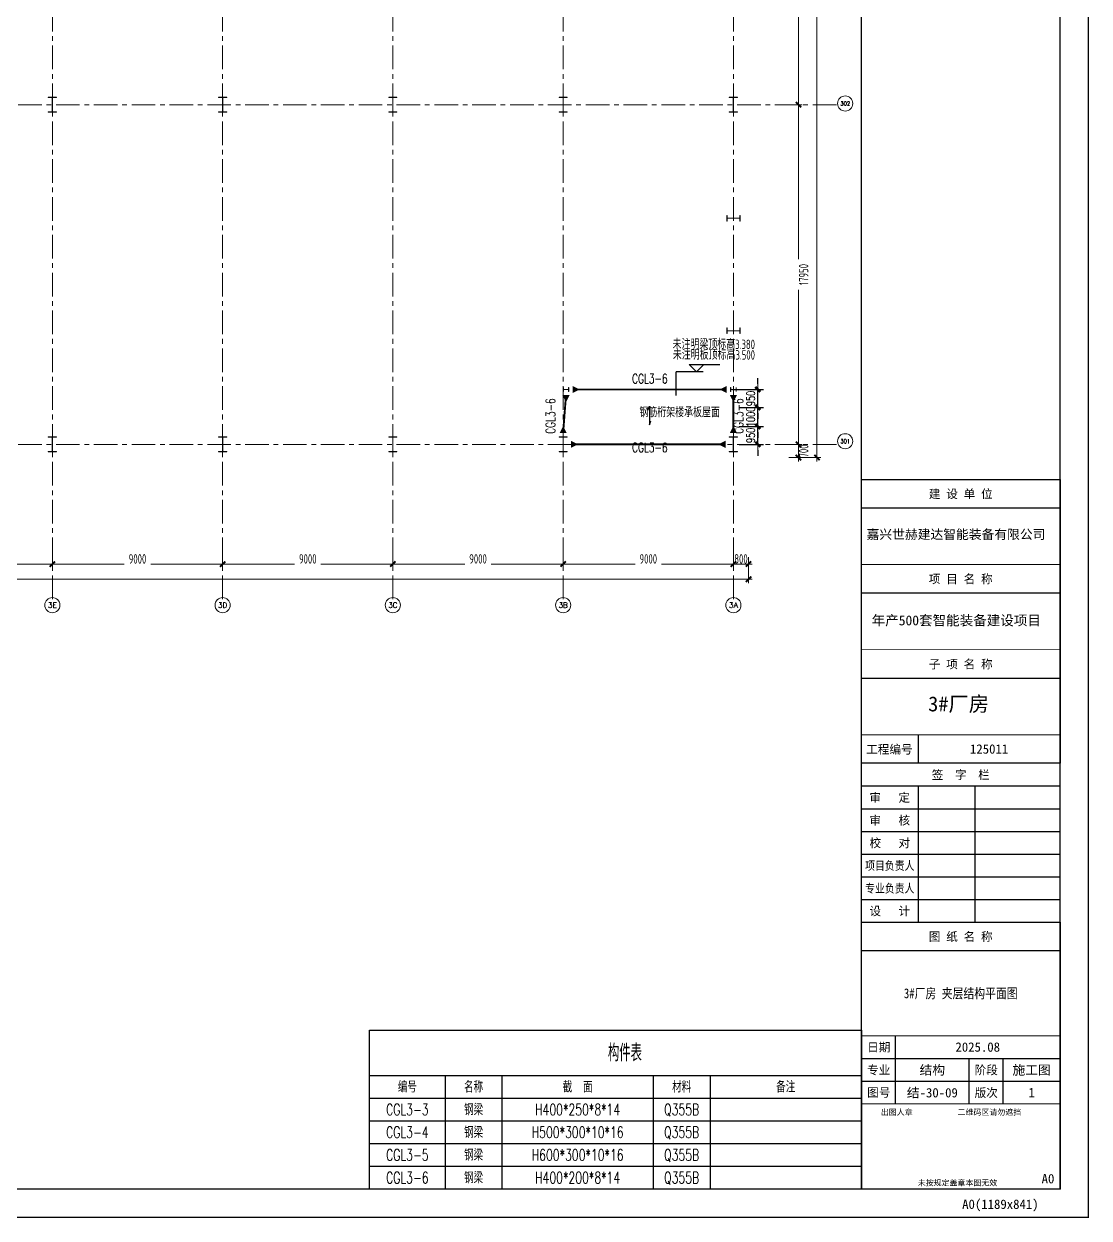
# Model space of a CAD drawing. Extents: x -1201378 to 2367219, y -619313 to 244905.
# Drawn here: x 1078736 to 1135046, y -296140 to -233027 of the extents above; entities that cross this region are included whole.
import ezdxf
from ezdxf.enums import TextEntityAlignment as Align

# ---------------------------------------------------------------- set-up
doc = ezdxf.new("R2010")
doc.units = 0
doc.header["$LTSCALE"] = 1000
doc.linetypes.add('CENTER', pattern=[2, 1.25, -0.25, 0.25, -0.25])
doc.layers.get('0').update_dxf_attribs({"linetype": 'CONTINUOUS'})
doc.layers.get('Defpoints').update_dxf_attribs({"linetype": 'CONTINUOUS'})
for name, color, linetype in [('0-cxFrame', 155, 'CONTINUOUS'), ('A-WINDOW', 140, 'CONTINUOUS'), ('S-BG', 131, 'CONTINUOUS'), ('S-SLAB-TXT', 2, 'CONTINUOUS'), ('TAB', 7, 'CONTINUOUS'), ('TEXT', 7, 'CONTINUOUS'), ('建-文字', 7, 'CONTINUOUS')]:
    doc.layers.add(name, color=color, linetype=linetype)
for name, color, linetype, lineweight in [('0-cxText', 131, 'CONTINUOUS', 25), ('S-axis', 111, 'CONTINUOUS', 0), ('S-bea', 40, 'CONTINUOUS', 0), ('S-col', 2, 'CONTINUOUS', 0), ('S-dim', 81, 'CONTINUOUS', 0), ('S-dote', 5, 'CENTER', 0), ('THIN', 7, 'CONTINUOUS', 0), ('柱间支撑', 6, 'CENTER', 0)]:
    doc.layers.add(name, color=color, linetype=linetype, lineweight=lineweight)
doc.styles.add('_TCH_AXIS', font='COMPLEX', dxfattribs={"bigfont": 'GBCBIG'})
doc.styles.add('cx_biaoti', font='')
doc.styles.add('cx_tuming', font='simhei.ttf')
doc.styles.add('cx_tuqian1', font='')
doc.styles.add('SS1', font='tj-romans1.shx', dxfattribs={"width": 0.7, "bigfont": 'tj-hztxt1.shx'})
doc.styles.add('TSSD_Dimension', font='tssdeng.shx', dxfattribs={"width": 0.7, "bigfont": 'hztxt.shx'})
doc.styles.add('TSSD_Label', font='tssdeng.shx', dxfattribs={"width": 0.7, "bigfont": 'hztxt.shx'})
doc.styles.add('TSSD_Norm', font='tj-romans1.shx', dxfattribs={"bigfont": 'tj-hztxt.shx'})
doc.styles.add('TSSD_Rein', font='tj-romans1.shx', dxfattribs={"width": 0.7, "bigfont": 'tj-hztxt.shx'})
doc.styles.add('黑体', font='simhei.ttf', dxfattribs={"width": 0.8})
doc.styles.get('cx_biaoti').set_extended_font_data('SimSun')
doc.styles.get('cx_tuqian1').set_extended_font_data('SimSun')
doc.dimstyles.new('S-150-ARCHI', dxfattribs={"dimscale": 150, "dimtxt": 3, "dimasz": 2, "dimexe": 2, "dimexo": 2, "dimgap": 1, "dimtad": 1, "dimdec": 0, "dimzin": 0, "dimdsep": 46, "dimtxsty": 'SS1', "dimblk1": 'TT', "dimblk2": 'TT', "dimsah": 1, "dimcen": 1, "dimclrd": 256, "dimclre": 256, "dimclrt": 256, "dimadec": 0, "dimazin": 0, "dimtfac": 1, "dimtdec": 0, "dimtix": 1, "dimtmove": 2, "dimatfit": 0, "dimldrblk": 'TT', "dimfxl": 2, "dimtolj": 1, "dimtzin": 0, "dimarcsym": 0})
doc.dimstyles.new('TSSD_200_200', dxfattribs={"dimtxt": 500, "dimasz": 200, "dimexe": 200, "dimexo": 500, "dimgap": 200, "dimtad": 1, "dimdec": 0, "dimzin": 0, "dimdsep": 46, "dimtxsty": 'TSSD_Dimension', "dimblk": 'ARCHTICK', "dimcen": 0, "dimdle": 200, "dimclrt": 7, "dimadec": 0, "dimazin": 0, "dimtfac": 1, "dimtdec": 0, "dimtix": 1, "dimtmove": 2, "dimatfit": 3, "dimfxl": 1, "dimtolj": 1, "dimtzin": 0, "dimarcsym": 0})

# ---------------------------------------------------------------- blocks, each defined once
blk = doc.blocks.new('w42343243')
at = {"layer": 'S-col'}
blk.add_lwpolyline([(-165069, 621020), (-164639, 621020), (-164639, 621002), (-164848, 621002), (-164848, 620238), (-164639, 620238), (-164639, 620220), (-165069, 620220), (-165069, 620238), (-164860, 620238), (-164860, 621002), (-165069, 621002)], close=True, dxfattribs=at)
blk = doc.blocks.new('42343')
at = {"layer": 'A-WINDOW'}
for p in [(0, -53750), (9000, -53750), (18000, -53750), (27000, -53750), (36000, -53750), (0, -71700), (9000, -71700), (18000, -71700), (27000, -71700), (36000, -71700)]:
    blk.add_blockref('w42343243', p, dxfattribs=at)
blk = doc.blocks.new('_ArchTick')
at = {"color": 0, "linetype": 'ByBlock', "const_width": 0.5}
blk.add_lwpolyline([(-0.71, -0.71), (0.71, 0.71)], dxfattribs=at)
blk = doc.blocks.new('*D503')
at = {"layer": 'Defpoints', "color": 0, "transparency": 16777216}
for p in [(-128758, -360718), (-119758, -360718), (-119758, -361576)]:
    blk.add_point(p, dxfattribs=at)
at = {"layer": 'S-axis', "color": 0, "lineweight": -2, "transparency": 16777216}
for p, q in [((-128958, -361576), (-124957, -361576)), ((-128758, -361218), (-128758, -361776)), ((-119558, -361576), (-123560, -361576)), ((-119758, -361218), (-119758, -361776))]:
    blk.add_line(p, q, dxfattribs=at)
at = {"layer": 'S-axis', "color": 0, "lineweight": -2, "transparency": 16777216, "xscale": 200, "yscale": 200, "zscale": 200, "rotation": 180}
blk.add_blockref('_ArchTick', (-128758, -361576), dxfattribs=at)
at = {"layer": 'S-axis', "color": 0, "lineweight": -2, "transparency": 16777216, "xscale": 200, "yscale": 200, "zscale": 200}
blk.add_blockref('_ArchTick', (-119758, -361576), dxfattribs=at)
at = {"layer": 'S-axis', "color": 7, "transparency": 16777216, "insert": (-124258, -361301), "char_height": 500, "attachment_point": 5, "style": 'TSSD_Dimension'}
blk.add_mtext('\\A1;9000', dxfattribs=at)
blk = doc.blocks.new('*D504')
at = {"layer": 'Defpoints', "color": 0, "transparency": 16777216}
for p in [(-119758, -360718), (-110758, -360718), (-110758, -361576)]:
    blk.add_point(p, dxfattribs=at)
at = {"layer": 'S-axis', "color": 0, "lineweight": -2, "transparency": 16777216}
for p, q in [((-119958, -361576), (-115957, -361576)), ((-119758, -361218), (-119758, -361776)), ((-110558, -361576), (-114560, -361576)), ((-110758, -361218), (-110758, -361776))]:
    blk.add_line(p, q, dxfattribs=at)
at = {"layer": 'S-axis', "color": 0, "lineweight": -2, "transparency": 16777216, "xscale": 200, "yscale": 200, "zscale": 200, "rotation": 180}
blk.add_blockref('_ArchTick', (-119758, -361576), dxfattribs=at)
at = {"layer": 'S-axis', "color": 0, "lineweight": -2, "transparency": 16777216, "xscale": 200, "yscale": 200, "zscale": 200}
blk.add_blockref('_ArchTick', (-110758, -361576), dxfattribs=at)
at = {"layer": 'S-axis', "color": 7, "transparency": 16777216, "insert": (-115258, -361301), "char_height": 500, "attachment_point": 5, "style": 'TSSD_Dimension'}
blk.add_mtext('\\A1;9000', dxfattribs=at)
blk = doc.blocks.new('*D505')
at = {"layer": 'Defpoints', "color": 0, "transparency": 16777216}
for p in [(-110758, -360718), (-101758, -360718), (-101758, -361576)]:
    blk.add_point(p, dxfattribs=at)
at = {"layer": 'S-axis', "color": 0, "lineweight": -2, "transparency": 16777216}
for p, q in [((-110958, -361576), (-106957, -361576)), ((-110758, -361218), (-110758, -361776)), ((-101558, -361576), (-105560, -361576)), ((-101758, -361218), (-101758, -361776))]:
    blk.add_line(p, q, dxfattribs=at)
at = {"layer": 'S-axis', "color": 0, "lineweight": -2, "transparency": 16777216, "xscale": 200, "yscale": 200, "zscale": 200, "rotation": 180}
blk.add_blockref('_ArchTick', (-110758, -361576), dxfattribs=at)
at = {"layer": 'S-axis', "color": 0, "lineweight": -2, "transparency": 16777216, "xscale": 200, "yscale": 200, "zscale": 200}
blk.add_blockref('_ArchTick', (-101758, -361576), dxfattribs=at)
at = {"layer": 'S-axis', "color": 7, "transparency": 16777216, "insert": (-106258, -361301), "char_height": 500, "attachment_point": 5, "style": 'TSSD_Dimension'}
blk.add_mtext('\\A1;9000', dxfattribs=at)
blk = doc.blocks.new('*D506')
at = {"layer": 'Defpoints', "color": 0, "transparency": 16777216}
for p in [(-101758, -360718), (-92758, -360718), (-92758, -361576)]:
    blk.add_point(p, dxfattribs=at)
at = {"layer": 'S-axis', "color": 0, "lineweight": -2, "transparency": 16777216}
for p, q in [((-101958, -361576), (-97957, -361576)), ((-101758, -361218), (-101758, -361776)), ((-92558, -361576), (-96560, -361576)), ((-92758, -361218), (-92758, -361776))]:
    blk.add_line(p, q, dxfattribs=at)
at = {"layer": 'S-axis', "color": 0, "lineweight": -2, "transparency": 16777216, "xscale": 200, "yscale": 200, "zscale": 200, "rotation": 180}
blk.add_blockref('_ArchTick', (-101758, -361576), dxfattribs=at)
at = {"layer": 'S-axis', "color": 0, "lineweight": -2, "transparency": 16777216, "xscale": 200, "yscale": 200, "zscale": 200}
blk.add_blockref('_ArchTick', (-92758, -361576), dxfattribs=at)
at = {"layer": 'S-axis', "color": 7, "transparency": 16777216, "insert": (-97258, -361301), "char_height": 500, "attachment_point": 5, "style": 'TSSD_Dimension'}
blk.add_mtext('\\A1;9000', dxfattribs=at)
blk = doc.blocks.new('*D507')
at = {"layer": 'Defpoints', "color": 0, "transparency": 16777216}
for p in [(-92758, -360718), (-83758, -360718), (-83758, -361576)]:
    blk.add_point(p, dxfattribs=at)
at = {"layer": 'S-axis', "color": 0, "lineweight": -2, "transparency": 16777216}
for p, q in [((-92958, -361576), (-88957, -361576)), ((-92758, -361218), (-92758, -361776)), ((-83558, -361576), (-87560, -361576)), ((-83758, -361218), (-83758, -361776))]:
    blk.add_line(p, q, dxfattribs=at)
at = {"layer": 'S-axis', "color": 0, "lineweight": -2, "transparency": 16777216, "xscale": 200, "yscale": 200, "zscale": 200, "rotation": 180}
blk.add_blockref('_ArchTick', (-92758, -361576), dxfattribs=at)
at = {"layer": 'S-axis', "color": 0, "lineweight": -2, "transparency": 16777216, "xscale": 200, "yscale": 200, "zscale": 200}
blk.add_blockref('_ArchTick', (-83758, -361576), dxfattribs=at)
at = {"layer": 'S-axis', "color": 7, "transparency": 16777216, "insert": (-88258, -361301), "char_height": 500, "attachment_point": 5, "style": 'TSSD_Dimension'}
blk.add_mtext('\\A1;9000', dxfattribs=at)
blk = doc.blocks.new('*D508')
at = {"layer": 'Defpoints', "color": 0, "transparency": 16777216}
for p in [(-83758, -360718), (-82958, -360718), (-82958, -361576)]:
    blk.add_point(p, dxfattribs=at)
at = {"layer": 'S-axis', "color": 0, "lineweight": -2, "transparency": 16777216}
for p, q in [((-83958, -361576), (-82758, -361576)), ((-83758, -361218), (-83758, -361776)), ((-82958, -361218), (-82958, -361776))]:
    blk.add_line(p, q, dxfattribs=at)
at = {"layer": 'S-axis', "color": 0, "lineweight": -2, "transparency": 16777216, "xscale": 200, "yscale": 200, "zscale": 200, "rotation": 180}
blk.add_blockref('_ArchTick', (-83758, -361576), dxfattribs=at)
at = {"layer": 'S-axis', "color": 0, "lineweight": -2, "transparency": 16777216, "xscale": 200, "yscale": 200, "zscale": 200}
blk.add_blockref('_ArchTick', (-82958, -361576), dxfattribs=at)
at = {"layer": 'S-axis', "color": 7, "transparency": 16777216, "insert": (-83358, -361301), "char_height": 500, "attachment_point": 5, "style": 'TSSD_Dimension'}
blk.add_mtext('\\A1;800', dxfattribs=at)
blk = doc.blocks.new('*D512')
at = {"layer": 'Defpoints', "color": 0, "transparency": 16777216}
for p in [(-81336, -319348), (-81336, -337298), (-80320, -337298)]:
    blk.add_point(p, dxfattribs=at)
at = {"layer": 'S-axis', "color": 0, "lineweight": -2, "transparency": 16777216}
for p, q in [((-80836, -319348), (-80120, -319348)), ((-80320, -319148), (-80320, -327517)), ((-80320, -337498), (-80320, -329129)), ((-80836, -337298), (-80120, -337298))]:
    blk.add_line(p, q, dxfattribs=at)
at = {"layer": 'S-axis', "color": 0, "lineweight": -2, "transparency": 16777216, "xscale": 200, "yscale": 200, "zscale": 200}
for p, rotation in [((-80320, -319348), 90), ((-80320, -337298), 270)]:
    blk.add_blockref('_ArchTick', p, dxfattribs=dict(at, rotation=rotation))
at = {"layer": 'S-axis', "color": 7, "transparency": 16777216, "insert": (-80045, -328323), "char_height": 500, "attachment_point": 5, "rotation": 90, "style": 'TSSD_Dimension'}
blk.add_mtext('\\A1;17950', dxfattribs=at)
blk = doc.blocks.new('*D513')
at = {"layer": 'Defpoints', "color": 0, "transparency": 16777216}
for p in [(-81336, -337298), (-81336, -355248), (-80320, -355248)]:
    blk.add_point(p, dxfattribs=at)
at = {"layer": 'S-axis', "color": 0, "lineweight": -2, "transparency": 16777216}
for p, q in [((-80836, -337298), (-80120, -337298)), ((-80320, -337098), (-80320, -345467)), ((-80320, -355448), (-80320, -347079)), ((-80836, -355248), (-80120, -355248))]:
    blk.add_line(p, q, dxfattribs=at)
at = {"layer": 'S-axis', "color": 0, "lineweight": -2, "transparency": 16777216, "xscale": 200, "yscale": 200, "zscale": 200}
for p, rotation in [((-80320, -337298), 90), ((-80320, -355248), 270)]:
    blk.add_blockref('_ArchTick', p, dxfattribs=dict(at, rotation=rotation))
at = {"layer": 'S-axis', "color": 7, "transparency": 16777216, "insert": (-80045, -346273), "char_height": 500, "attachment_point": 5, "rotation": 90, "style": 'TSSD_Dimension'}
blk.add_mtext('\\A1;17950', dxfattribs=at)
blk = doc.blocks.new('*D514')
at = {"layer": 'Defpoints', "color": 0, "transparency": 16777216}
for p in [(-81336, -355248), (-81336, -355948), (-80320, -355948)]:
    blk.add_point(p, dxfattribs=at)
at = {"layer": 'S-axis', "color": 0, "lineweight": -2, "transparency": 16777216}
for p, q in [((-80836, -355248), (-80120, -355248)), ((-80320, -355048), (-80320, -356148)), ((-80836, -355948), (-80120, -355948))]:
    blk.add_line(p, q, dxfattribs=at)
at = {"layer": 'S-axis', "color": 0, "lineweight": -2, "transparency": 16777216, "xscale": 200, "yscale": 200, "zscale": 200}
for p, rotation in [((-80320, -355248), 90), ((-80320, -355948), 270)]:
    blk.add_blockref('_ArchTick', p, dxfattribs=dict(at, rotation=rotation))
at = {"layer": 'S-axis', "color": 7, "transparency": 16777216, "insert": (-80045, -355598), "char_height": 500, "attachment_point": 5, "rotation": 90, "style": 'TSSD_Dimension'}
blk.add_mtext('\\A1;700', dxfattribs=at)
blk = doc.blocks.new('*D457')
at = {"layer": 'Defpoints', "color": 0, "transparency": 16777216}
for p in [(-81236, -282748), (-81236, -355948), (-79341, -355948)]:
    blk.add_point(p, dxfattribs=at)
at = {"layer": 'S-axis', "color": 0, "lineweight": -2, "transparency": 16777216}
for p, q in [((-79341, -282548), (-79341, -318516)), ((-80736, -282748), (-79141, -282748)), ((-79341, -356148), (-79341, -320181)), ((-80736, -355948), (-79141, -355948))]:
    blk.add_line(p, q, dxfattribs=at)
at = {"layer": 'S-axis', "color": 0, "lineweight": -2, "transparency": 16777216, "xscale": 200, "yscale": 200, "zscale": 200}
for p, rotation in [((-79341, -282748), 90), ((-79341, -355948), 270)]:
    blk.add_blockref('_ArchTick', p, dxfattribs=dict(at, rotation=rotation))
at = {"layer": 'S-axis', "color": 7, "transparency": 16777216, "insert": (-79066, -319348), "char_height": 500, "attachment_point": 5, "rotation": 90, "style": 'TSSD_Dimension'}
blk.add_mtext('\\A1;73200', dxfattribs=at)
blk = doc.blocks.new('*D458')
at = {"layer": 'Defpoints', "color": 0, "transparency": 16777216}
for p in [(-268658, -360818), (-82958, -360818), (-82958, -362376)]:
    blk.add_point(p, dxfattribs=at)
at = {"layer": 'S-axis', "color": 0, "lineweight": -2, "transparency": 16777216}
for p, q in [((-268658, -361318), (-268658, -362576)), ((-82958, -361318), (-82958, -362576)), ((-268858, -362376), (-176749, -362376)), ((-82758, -362376), (-174868, -362376))]:
    blk.add_line(p, q, dxfattribs=at)
at = {"layer": 'S-axis', "color": 0, "lineweight": -2, "transparency": 16777216, "xscale": 200, "yscale": 200, "zscale": 200, "rotation": 180}
blk.add_blockref('_ArchTick', (-268658, -362376), dxfattribs=at)
at = {"layer": 'S-axis', "color": 0, "lineweight": -2, "transparency": 16777216, "xscale": 200, "yscale": 200, "zscale": 200}
blk.add_blockref('_ArchTick', (-82958, -362376), dxfattribs=at)
at = {"layer": 'S-axis', "color": 7, "transparency": 16777216, "insert": (-175808, -362101), "char_height": 500, "attachment_point": 5, "style": 'TSSD_Dimension'}
blk.add_mtext('\\A1;185700', dxfattribs=at)
blk = doc.blocks.new('zjcx_lan_qianzi(Dragon)')
for p, q in [((-7000, 4800), (0, 4800)), ((-5000, 4800), (-5000, 0)), ((-3000, 4800), (-3000, 0)), ((-7000, 4000), (0, 4000)), ((-7000, 3200), (0, 3200)), ((-7000, 2400), (0, 2400)), ((-7000, 1600), (0, 1600)), ((-7000, 800), (0, 800))]:
    blk.add_line(p, q)
at = {"const_width": 30}
blk.add_lwpolyline([(-7000, 5600), (0, 5600)], dxfattribs=at)
blk.add_lwpolyline([(-7000, 5600), (0, 5600), (0, 0), (-7000, 0)], close=True, dxfattribs=at)
at = {"style": 'cx_biaoti'}
for s, p in [('签  字  栏', (-3500, 5200)), ('审   定', (-6000, 4400)), ('审   核', (-6000, 3600)), ('校   对', (-6000, 2800)), ('设   计', (-6000, 400))]:
    blk.add_text(s, height=300, dxfattribs=at).set_placement(p, align=Align.MIDDLE)
at = {"style": 'cx_biaoti', "width": 0.85}
for s, p in [('项目负责人', (-6000, 2000)), ('专业负责人', (-6000, 1200))]:
    blk.add_text(s, height=300, dxfattribs=at).set_placement(p, align=Align.MIDDLE)
blk = doc.blocks.new('T-签字(Dragon)')
at = {"layer": '0-cxFrame'}
blk.add_blockref('zjcx_lan_qianzi(Dragon)', (0, 0), dxfattribs=at)
blk = doc.blocks.new('zjcx_lan_tuming(Dragon)')
for p, q in [((-7000, 8400), (0, 8400)), ((-5800, 3000), (-5800, 5400)), ((-7000, 4600), (0, 4600)), ((-3200, 3000), (-3200, 4600)), ((-2000, 3000), (-2000, 4600)), ((-7000, 3800), (0, 3800))]:
    blk.add_line(p, q)
at = {"const_width": 30}
for points in [[(-7000, 9400), (0, 9400)], [(-7000, 5400), (0, 5400)], [(-7000, 3000), (0, 3000)], [(-7000, 0), (0, 0)]]:
    blk.add_lwpolyline(points, dxfattribs=at)
blk.add_lwpolyline([(-7000, 9400), (0, 9400), (0, 0), (-7000, 0)], close=True)
at = {"style": 'cx_biaoti'}
for s, p in [('图 纸 名 称', (-3500, 8900)), ('日期', (-6388, 5000)), ('专业', (-6388, 4200)), ('阶段', (-2600, 4200)), ('图号', (-6388, 3400)), ('版次', (-2600, 3400))]:
    blk.add_text(s, height=300, dxfattribs=at).set_placement(p, align=Align.MIDDLE)
for s, p in [('出图人章', (-6316, 2607)), ('二维码区请勿遮挡', (-3609, 2607)), ('未按规定盖章本图无效', (-5013, 120))]:
    blk.add_text(s, height=200, dxfattribs=at).set_placement(p)
blk = doc.blocks.new('T-图签(Dragon)')
blk.add_blockref('zjcx_lan_tuming(Dragon)', (0, 0))
at = {"color": 3, "style": 'cx_biaoti'}
for s, p in [('2025.08', (-2900, 5000)), ('施工图', (-1000, 4200))]:
    blk.add_text(s, height=330, dxfattribs=at).set_placement(p, align=Align.MIDDLE)
blk = doc.blocks.new('zjcx_lan_xiangmu(Dragon)')
for p, q in [((-7000, 9000), (0, 9000)), ((-7000, 6000), (0, 6000)), ((-7000, 3000), (0, 3000)), ((-5000, 1000), (-5000, 0))]:
    blk.add_line(p, q)
at = {"const_width": 30}
for points in [[(-7000, 10000), (0, 10000)], [(-7000, 7000), (0, 7000)], [(-7000, 7000), (0, 7000)], [(-7000, 4000), (0, 4000)], [(-7000, 4000), (0, 4000)], [(-7000, 1000), (0, 1000)], [(-7000, 0), (0, 0)]]:
    blk.add_lwpolyline(points, dxfattribs=at)
blk.add_lwpolyline([(-7000, 10000), (0, 10000), (0, 0), (-7000, 0)], close=True)
at = {"style": 'cx_biaoti'}
for s, p in [('建 设 单 位', (-3500, 9500)), ('项 目 名 称', (-3500, 6500)), ('子 项 名 称', (-3500, 3500)), ('工程编号', (-6013, 500))]:
    blk.add_text(s, height=300, dxfattribs=at).set_placement(p, align=Align.MIDDLE)
blk = doc.blocks.new('T-项目(Dragon)')
blk.add_blockref('zjcx_lan_xiangmu(Dragon)', (0, 0))
at = {"color": 3, "style": 'cx_tuming'}
for s, height, p in [('嘉兴世赫建达智能装备有限公司', 330, (-6816, 7901)), ('年产500套智能装备建设项目 ', 350, (-6638, 4859))]:
    blk.add_text(s, height=height, dxfattribs=at).set_placement(p)
blk = doc.blocks.new('zjcx_T0(Dragon)')
at = {"layer": '0-cxFrame', "const_width": 50}
blk.add_lwpolyline([(0, 82100), (-7000, 82100), (-7000, 0), (0, 0)], close=True, dxfattribs=at)
at = {"layer": '0-cxFrame'}
for name, p in [('T-项目(Dragon)', (0, 15000)), ('T-签字(Dragon)', (0, 9400)), ('T-图签(Dragon)', (0, 0))]:
    blk.add_blockref(name, p, dxfattribs=at)
blk = doc.blocks.new('TK22.A0 L(Dragon)')
at = {"layer": '0-cxFrame', "color": 7, "const_width": 0.5}
blk.add_lwpolyline([(0, 0), (-1486, 0), (-1486, 841), (0, 841)], close=True, dxfattribs=at)
at = {"layer": '0-cxFrame', "const_width": 0.5}
for points in [[(-80, 10), (-1466, 10), (-1466, 831), (-80, 831)], [(-10, 10), (-80, 10), (-80, 831), (-10, 831)]]:
    blk.add_lwpolyline(points, close=True, dxfattribs=at)
at = {"layer": '0-cxFrame', "xscale": 0.009999999999999998, "yscale": 0.009999999999999998, "zscale": 0.009999999999999998}
blk.add_blockref('zjcx_T0(Dragon)', (-10, 10), dxfattribs=at)
at = {"style": '黑体', "flags": 4}
blk.add_attdef('图幅', text='', height=3.3, dxfattribs=at).set_placement((-40, 3), align=Align.RIGHT)
at = {"layer": '0-cxFrame', "style": '黑体'}
blk.add_text('(1189x841)', height=3.3, dxfattribs=at).set_placement((-40, 3))
at = {"layer": '0-cxText', "flags": 4}
for tag, height, style, p in [('建设单位', 3.5, 'cx_tuming', (-45, 240)), ('项目名称', 3.5, 'cx_tuming', (-45, 210)), ('子项名称', 3.5, 'cx_tuming', (-45, 180)), ('工程编号', 3.3, 'cx_tuqian1', (-35, 165)), ('图名1', 3.5, 'cx_tuming', (-45, 87)), ('图名2', 3.5, 'cx_tuming', (-45, 79)), ('图名3', 3.5, 'cx_tuming', (-45, 71)), ('出图日期', 3.3, 'cx_tuqian1', (-39, 60)), ('专业', 3.3, 'cx_tuqian1', (-55, 52)), ('图号', 3.3, 'cx_tuqian1', (-55, 44)), ('版次', 3.3, 'cx_tuqian1', (-20, 44))]:
    blk.add_attdef(tag, text='', height=height, dxfattribs=dict(at, style=style)).set_placement(p, align=Align.MIDDLE)
at = {"layer": 'Defpoints', "color": 6, "flags": 4}
for tag, height, style, p in [('tufu', 3.3, '黑体', (-12, 12)), ('dwfname', 4, 'cx_tuqian1', (-80, 3))]:
    blk.add_attdef(tag, text='', height=height, dxfattribs=dict(at, style=style)).set_placement(p, align=Align.RIGHT)
blk = doc.blocks.new('nt66')
at = {"layer": 'S-col'}
blk.add_lwpolyline([(-195790, 766820), (-195490, 766820), (-195490, 766808), (-195636, 766808), (-195636, 766132), (-195490, 766132), (-195490, 766120), (-195790, 766120), (-195790, 766132), (-195644, 766132), (-195644, 766808), (-195790, 766808)], close=True, dxfattribs=at)
blk = doc.blocks.new('TT')
blk.add_line((-0.97, 0), (0.97, 0))
at = {"const_width": 0.45}
blk.add_lwpolyline([(-0.44, -0.44), (0.44, 0.44)], dxfattribs=at)
blk = doc.blocks.new('*D6240')
at = {"layer": 'Defpoints', "color": 0, "transparency": 16777216}
for p in [(1116242, -254298), (1117533, -254298), (1116248, -255248)]:
    blk.add_point(p, dxfattribs=at)
at = {"layer": 'S-dim', "lineweight": -2, "transparency": 16777216}
for p, q in [((1117533, -253998), (1117533, -253698)), ((1116542, -254298), (1117833, -254298)), ((1117533, -255248), (1117533, -254298)), ((1116548, -255248), (1117833, -255248)), ((1117533, -255548), (1117533, -255848))]:
    blk.add_line(p, q, dxfattribs=at)
at = {"layer": 'S-dim', "lineweight": -2, "transparency": 16777216, "xscale": 300, "yscale": 300, "zscale": 300}
for p, rotation in [((1117533, -254298), 270), ((1117533, -255248), 90)]:
    blk.add_blockref('TT', p, dxfattribs=dict(at, rotation=rotation))
at = {"layer": 'S-dim', "transparency": 16777216, "insert": (1117158, -254773), "char_height": 450, "attachment_point": 5, "rotation": 90, "style": 'SS1'}
blk.add_mtext('\\A1;950', dxfattribs=at)
blk = doc.blocks.new('*D6241')
at = {"layer": 'Defpoints', "color": 0, "transparency": 16777216}
for p in [(1116242, -253298), (1117533, -253298), (1116242, -254298)]:
    blk.add_point(p, dxfattribs=at)
at = {"layer": 'S-dim', "lineweight": -2, "transparency": 16777216}
for p, q in [((1117533, -252998), (1117533, -252698)), ((1116542, -253298), (1117833, -253298)), ((1117533, -254298), (1117533, -253298)), ((1116542, -254298), (1117833, -254298)), ((1117533, -254598), (1117533, -254898))]:
    blk.add_line(p, q, dxfattribs=at)
at = {"layer": 'S-dim', "lineweight": -2, "transparency": 16777216, "xscale": 300, "yscale": 300, "zscale": 300}
for p, rotation in [((1117533, -253298), 270), ((1117533, -254298), 90)]:
    blk.add_blockref('TT', p, dxfattribs=dict(at, rotation=rotation))
at = {"layer": 'S-dim', "transparency": 16777216, "insert": (1117158, -253798), "char_height": 450, "attachment_point": 5, "rotation": 90, "style": 'SS1'}
blk.add_mtext('\\A1;1000', dxfattribs=at)
blk = doc.blocks.new('*D6242')
at = {"layer": 'Defpoints', "color": 0, "transparency": 16777216}
for p in [(1115892, -252348), (1117533, -252348), (1116242, -253298)]:
    blk.add_point(p, dxfattribs=at)
at = {"layer": 'S-dim', "lineweight": -2, "transparency": 16777216}
for p, q in [((1117533, -252048), (1117533, -251748)), ((1116192, -252348), (1117833, -252348)), ((1117533, -253298), (1117533, -252348)), ((1116542, -253298), (1117833, -253298)), ((1117533, -253598), (1117533, -253898))]:
    blk.add_line(p, q, dxfattribs=at)
at = {"layer": 'S-dim', "lineweight": -2, "transparency": 16777216, "xscale": 300, "yscale": 300, "zscale": 300}
for p, rotation in [((1117533, -252348), 270), ((1117533, -253298), 90)]:
    blk.add_blockref('TT', p, dxfattribs=dict(at, rotation=rotation))
at = {"layer": 'S-dim', "transparency": 16777216, "insert": (1117158, -252823), "char_height": 450, "attachment_point": 5, "rotation": 90, "style": 'SS1'}
blk.add_mtext('\\A1;950', dxfattribs=at)
blk = doc.blocks.new('3#轴网')
at = {"layer": 'S-axis'}
for centre in [(-77846.7, -337233.9), (-77846.7, -355083.9), (-119758.5, -363744.2), (-110758.5, -363744.2), (-101758.5, -363744.2), (-92758.5, -363744.2), (-83758.5, -363744.2)]:
    blk.add_circle(centre, 400, dxfattribs=at)
at = {"layer": 'S-dote'}
for p, q in [((-119758.5, -363428.2), (-119758.5, -277944.2)), ((-110758.5, -363428.2), (-110758.5, -277944.2)), ((-101758.5, -363428.2), (-101758.5, -277944.2)), ((-92758.5, -363428.2), (-92758.5, -277944.2)), ((-83758.5, -363428.2), (-83758.5, -277944.2)), ((-78316.2, -337298.2), (-273210.6, -337298.2)), ((-78316.2, -355248.2), (-273210.6, -355248.2))]:
    blk.add_line(p, q, dxfattribs=at)
at = {"layer": 'S-axis', "style": '_TCH_AXIS'}
for s, height, p, p2 in [('302', 206.28, (-78107, -337337), (-77586.4, -337337)), ('301', 224.46, (-78103.2, -355196.1), (-77590.1, -355196.1)), ('3E', 288.12, (-119998.6, -363888.3), (-119518.4, -363888.3)), ('3D', 282.17, (-111000.3, -363885.3), (-110516.6, -363885.3)), ('3C', 294.28, (-101996.7, -363891.4), (-101520.2, -363891.4)), ('3B', 282.17, (-93000.3, -363885.3), (-92516.6, -363885.3)), ('3A', 276.42, (-84002, -363882.4), (-83515, -363882.4))]:
    blk.add_text(s, height=height, dxfattribs=at).set_placement(p, p2, align=Align.FIT)
at = {"layer": 'S-axis'}
for base, p1, p2, angle, picture, middle in [((-79340.7, -355948.2), (-81236.2, -282748.2), (-81236.2, -355948.2), 270, '*D457', (-79065.7, -319348.2)), ((-80320.4, -337298.2), (-81336.2, -319348.2), (-81336.2, -337298.2), 270, '*D512', (-80045.4, -328323.2)), ((-80320.4, -355248.2), (-81336.2, -337298.2), (-81336.2, -355248.2), 270, '*D513', (-80045.4, -346273.2)), ((-80320.4, -355948.2), (-81336.2, -355248.2), (-81336.2, -355948.2), 270, '*D514', (-80045.4, -355598.2)), ((-82958.5, -362376), (-268658.5, -360818), (-82958.5, -360818), 0, '*D458', (-175808.5, -362101)), ((-119758.5, -361576), (-128758.5, -360718), (-119758.5, -360718), 0, '*D503', (-124258.5, -361301)), ((-110758.5, -361576), (-119758.5, -360718), (-110758.5, -360718), 0, '*D504', (-115258.5, -361301)), ((-101758.5, -361576), (-110758.5, -360718), (-101758.5, -360718), 0, '*D505', (-106258.5, -361301)), ((-92758.5, -361576), (-101758.5, -360718), (-92758.5, -360718), 0, '*D506', (-97258.5, -361301)), ((-83758.5, -361576), (-92758.5, -360718), (-83758.5, -360718), 0, '*D507', (-88258.5, -361301)), ((-82958.5, -361576), (-83758.5, -360718), (-82958.5, -360718), 0, '*D508', (-83358.5, -361301))]:
    dim = blk.add_linear_dim(base=base, p1=p1, p2=p2, angle=angle, dimstyle='TSSD_200_200', dxfattribs=at)
    dim.commit()
    dim.dimension.update_dxf_attribs({"geometry": picture, "text_midpoint": middle, "dimtype": 161})

msp = doc.modelspace()

# ---------------------------------------------------------------- linework, layer by layer
at = {"layer": 'S-bea'}
for points in [[(1107741.5, -252348.2, 375, 0, 0), (1108116.5, -252348.2, 375, 0, 0)], [(1115891.5, -252348.2, 375, 0, 0), (1115516.5, -252348.2, 375, 0, 0)], [(1107391.5, -252648.2, 375, 0, 0), (1107391.5, -253023.2, 375, 0, 0)], [(1116241.5, -252648.2, 375, 0, 0), (1116241.5, -253023.2, 375, 0, 0)], [(1107241.5, -254648.2, 375, 0, 0), (1107241.5, -254273.2, 375, 0, 0)], [(1116241.5, -254648.2, 375, 0, 0), (1116241.5, -254273.2, 375, 0, 0)], [(1107656.5, -255248.2, 375, 0, 0), (1108031.5, -255248.2, 375, 0, 0)], [(1115826.5, -255248.2, 375, 0, 0), (1115451.5, -255248.2, 375, 0, 0)]]:
    msp.add_lwpolyline(points, format="xyseb", dxfattribs=at)
at = {"layer": 'S-BG'}
for p, q in [((1114286.9, -251411.7), (1113902.9, -251027.7)), ((1113902.9, -251027.7), (1115520.3, -251027.7)), ((1114286.9, -251411.7), (1114670.9, -251027.7)), ((1114647.3, -251411.7), (1113222.9, -251411.7)), ((1113222.9, -252661), (1113222.9, -251411.7))]:
    msp.add_line(p, q, dxfattribs=at)
at = {"layer": 'S-col'}
for points in [[(1107241.5, -252448.2), (1107241.5, -252248.2), (1107253.5, -252248.2), (1107253.5, -252344.2), (1107529.5, -252344.2), (1107529.5, -252248.2), (1107541.5, -252248.2), (1107541.5, -252448.2), (1107529.5, -252448.2), (1107529.5, -252352.2), (1107253.5, -252352.2), (1107253.5, -252448.2)], [(1116091.5, -252448.2), (1116091.5, -252248.2), (1116103.5, -252248.2), (1116103.5, -252344.2), (1116379.5, -252344.2), (1116379.5, -252248.2), (1116391.5, -252248.2), (1116391.5, -252448.2), (1116379.5, -252448.2), (1116379.5, -252352.2), (1116103.5, -252352.2), (1116103.5, -252448.2)]]:
    msp.add_lwpolyline(points, close=True, dxfattribs=at)
at = {"layer": 'S-SLAB-TXT'}
msp.add_lwpolyline([(1111724.2, -253446.8), (1111799.8, -253229.6), (1111799.8, -254215.4), (1111875.4, -253998.3)], dxfattribs=at)
at = {"layer": 'TAB'}
for p, q in [((1097008.3, -288602.2), (1123008.3, -288602.2)), ((1101008.3, -288602.2), (1101008.3, -294602.2)), ((1104008.3, -288602.2), (1104008.3, -294602.2)), ((1112008.3, -288602.2), (1112008.3, -294602.2)), ((1115008.3, -288602.2), (1115008.3, -294602.2)), ((1097008.3, -289802.2), (1123008.3, -289802.2)), ((1097008.3, -291002.2), (1123008.3, -291002.2)), ((1097008.3, -292202.2), (1123008.3, -292202.2)), ((1097008.3, -293402.2), (1123008.3, -293402.2))]:
    msp.add_line(p, q, dxfattribs=at)
msp.add_lwpolyline([(1097008.3, -286202.2), (1123008.3, -286202.2), (1123008.3, -294602.2), (1097008.3, -294602.2)], close=True, dxfattribs=at)
at = {"layer": '柱间支撑', "linetype": 'Continuous', "const_width": 100}
for points in [[(1107741.5, -252348.2), (1115891.5, -252348.2)], [(1107241.5, -254648.2), (1107391.5, -252648.2)], [(1116241.5, -252648.2), (1116241.5, -254648.2)], [(1107656.5, -255248.2), (1115826.5, -255248.2)]]:
    msp.add_lwpolyline(points, dxfattribs=at)

# ---------------------------------------------------------------- block references
at = {"layer": '0-cxFrame'}
ref = msp.add_blockref('TK22.A0 L(Dragon)', (1135008.3, -296102.2), dxfattribs=dict(at, xscale=150, yscale=150, zscale=150))
ref.add_attrib('图名2', '3#厂房 夹层结构平面图', dxfattribs={"layer": '0-cxText', "height": 525, "style": 'cx_tuming', "width": 0.8}).set_placement((1128258.3, -284252.2), align=Align.MIDDLE)
ref.add_attrib('工程编号', '125011', dxfattribs={"layer": '0-cxText', "height": 495, "style": 'cx_tuqian1'}).set_placement((1129758.3, -271352.2), align=Align.MIDDLE)
ref.add_attrib('图号', '结-30-09', dxfattribs={"layer": '0-cxText', "height": 495, "style": 'cx_tuqian1'}).set_placement((1126758.3, -289502.2), align=Align.MIDDLE)
ref.add_attrib('版次', '1', dxfattribs={"layer": '0-cxText', "height": 495, "style": 'cx_tuqian1'}).set_placement((1132008.3, -289502.2), align=Align.MIDDLE)
ref.add_attrib('专业', '结构', dxfattribs={"layer": '0-cxText', "height": 495, "style": 'cx_tuqian1'}).set_placement((1126758.3, -288302.2), align=Align.MIDDLE)
ref.add_attrib('图幅', 'A0', dxfattribs={"layer": '0', "height": 495, "style": '黑体'}).set_placement((1129008.3, -295652.2), align=Align.RIGHT)
ref.add_attrib('tufu', 'A0', dxfattribs={"layer": 'Defpoints', "color": 6, "height": 495, "style": '黑体'}).set_placement((1133208.3, -294302.2), align=Align.RIGHT)
at = {"layer": 'S-axis'}
msp.add_blockref('3#轴网', (1200000, 100000), dxfattribs=at)
at = {"layer": 'S-col'}
msp.add_blockref('42343', (1245095.7, -804168.2), dxfattribs=at)
at = {"layer": 'S-col', "rotation": 90}
for p in [(1882711.7, -47658.2), (1882711.7, -53608.2)]:
    msp.add_blockref('nt66', p, dxfattribs=at)

# ---------------------------------------------------------------- texts
at = {"layer": 'S-BG', "style": 'TSSD_Label', "width": 0.7}
for s, p in [('未注明梁顶标高3.380', (1117383.4, -250360.8)), ('未注明板顶标高3.500', (1117383.4, -250920.8)), ('钢筋桁架楼承板屋面', (1115526.8, -253959))]:
    msp.add_text(s, height=500, dxfattribs=at).set_placement(p, align=Align.BOTTOM_RIGHT)
at = {"layer": 'TEXT', "style": 'TSSD_Norm', "width": 0.7}
for s, height, p in [('构件表', 900, (1110508.3, -287402.2)), ('编号', 600, (1099008.3, -289202.2)), ('名称', 600, (1102508.3, -289202.2)), ('截  面', 600, (1108008.3, -289202.2)), ('材料', 600, (1113508.3, -289202.2)), ('备注', 600, (1119008.3, -289202.2)), ('CGL3-3', 600, (1099008.3, -290402.2)), ('钢梁', 600, (1102508.3, -290402.2)), ('H400*250*8*14', 600, (1108008.3, -290402.2)), ('Q355B', 600, (1113508.3, -290402.2)), ('CGL3-4', 600, (1099008.3, -291602.2)), ('钢梁', 600, (1102508.3, -291602.2)), ('H500*300*10*16', 600, (1108008.3, -291602.2)), ('Q355B', 600, (1113508.3, -291602.2)), ('CGL3-5', 600, (1099008.3, -292802.2)), ('钢梁', 600, (1102508.3, -292802.2)), ('H600*300*10*16', 600, (1108008.3, -292802.2)), ('Q355B', 600, (1113508.3, -292802.2)), ('CGL3-6', 600, (1099008.3, -294002.2)), ('钢梁', 600, (1102508.3, -294002.2)), ('H400*200*8*14', 600, (1108008.3, -294002.2)), ('Q355B', 600, (1113508.3, -294002.2))]:
    msp.add_text(s, height=height, dxfattribs=at).set_placement(p, align=Align.MIDDLE_CENTER)
at = {"layer": 'THIN', "style": 'TSSD_Rein', "width": 0.7}
for p in [(1111824.5, -252176), (1111824.5, -255814.3)]:
    msp.add_text('CGL3-6', height=500, dxfattribs=at).set_placement(p, align=Align.BOTTOM_CENTER)
for p in [(1106973.9, -253754.6), (1116911.4, -253754.6)]:
    msp.add_text('CGL3-6', height=500, rotation=90, dxfattribs=at).set_placement(p, align=Align.BOTTOM_CENTER)
at = {"layer": '建-文字', "style": '黑体'}
msp.add_text('3#厂房', height=788.61, dxfattribs=at).set_placement((1126536.7, -269359.2))

# ---------------------------------------------------------------- dimensions: what is measured, and where the dimension line sits
at = {"layer": 'S-dim'}
for base, p1, p2, picture, middle in [((1117533.1, -252348.2), (1116241.5, -253298.2), (1115891.5, -252348.2), '*D6242', (1117158.1, -252823.2)), ((1117533.1, -253298.2), (1116241.5, -254298.2), (1116241.5, -253298.2), '*D6241', (1117158.1, -253798.2)), ((1117533.1, -254298.2), (1116247.5, -255248.2), (1116241.5, -254298.2), '*D6240', (1117158.1, -254773.2))]:
    dim = msp.add_linear_dim(base=base, p1=p1, p2=p2, angle=90, dimstyle='S-150-ARCHI', dxfattribs=at)
    dim.commit()
    dim.dimension.update_dxf_attribs({"geometry": picture, "text_midpoint": middle})

doc.saveas('drawing.dxf')
